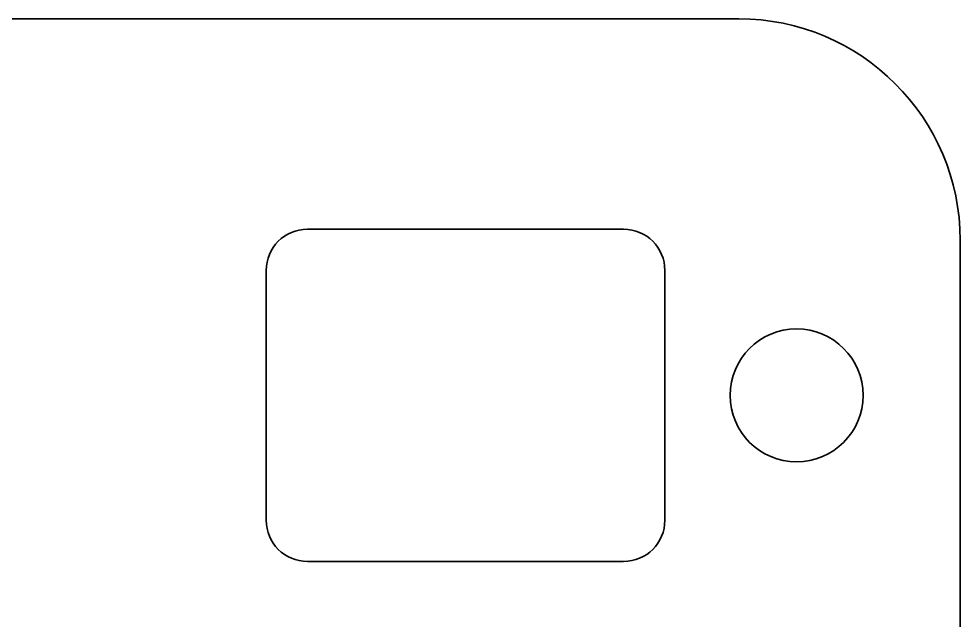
# Model space of a CAD drawing. Header units: millimetres. Extents: x 62 to 270, y -196 to -10.
# Drawn here: x 217.08 to 238.33, y -23.71 to -10.13 of the extents above; entities that cross this region are included whole.
import ezdxf

# ---------------------------------------------------------------- set-up
doc = ezdxf.new("R2010")
doc.units = ezdxf.units.MM
doc.header["$MEASUREMENT"] = 0
doc.layers.add('Ebene 1', color=7, linetype='Continuous', lineweight=0)

# ---------------------------------------------------------------- blocks, each defined once
blk = doc.blocks.new('Block_1')
at = {"layer": 'Ebene 1', "color": 250, "lineweight": 35, "true_color": 0x1d1d1b}
blk.add_circle((234.641, -18.631), 1.5, dxfattribs=at)
for points, knots in [([(233.334, -10.131), (233.334, -10.131), (158.334, -10.131), (158.334, -10.131), (155.573, -10.131), (153.334, -12.37), (153.334, -15.131), (153.334, -15.131), (153.334, -64.131), (153.334, -64.131), (153.334, -66.893), (155.573, -69.131), (158.334, -69.131), (158.334, -69.131), (158.834, -69.131), (158.834, -69.131), (158.834, -69.131), (158.834, -180.003), (158.834, -180.003), (158.834, -180.003), (160.948, -180.003), (160.948, -180.003), (160.948, -180.003), (160.948, -188.003), (160.948, -188.003), (160.948, -188.003), (174.854, -188.003), (174.854, -188.003), (174.854, -188.003), (174.854, -180.003), (174.854, -180.003), (174.854, -180.003), (176.968, -180.003), (176.968, -180.003), (176.968, -180.003), (176.968, -69.131), (176.968, -69.131), (176.968, -69.131), (233.334, -69.131), (233.334, -69.131), (236.096, -69.131), (238.334, -66.893), (238.334, -64.131), (238.334, -64.131), (238.334, -15.131), (238.334, -15.131), (238.334, -12.37), (236.096, -10.131), (233.334, -10.131)], [0, 0, 0, 0, 1, 1, 1, 2, 2, 2, 3, 3, 3, 4, 4, 4, 5, 5, 5, 6, 6, 6, 7, 7, 7, 8, 8, 8, 9, 9, 9, 10, 10, 10, 11, 11, 11, 12, 12, 12, 13, 13, 13, 14, 14, 14, 15, 15, 15, 16, 16, 16, 16]), ([(230.736, -22.381), (230.736, -22.381), (223.6, -22.381), (223.6, -22.381), (223.085, -22.381), (222.668, -21.964), (222.668, -21.449), (222.668, -21.449), (222.668, -15.813), (222.668, -15.813), (222.668, -15.298), (223.085, -14.881), (223.6, -14.881), (223.6, -14.881), (230.736, -14.881), (230.736, -14.881), (231.251, -14.881), (231.668, -15.298), (231.668, -15.813), (231.668, -15.813), (231.668, -21.449), (231.668, -21.449), (231.668, -21.964), (231.251, -22.381), (230.736, -22.381)], [0, 0, 0, 0, 1, 1, 1, 2, 2, 2, 3, 3, 3, 4, 4, 4, 5, 5, 5, 6, 6, 6, 7, 7, 7, 8, 8, 8, 8])]:
    blk.add_open_spline(points, degree=3, knots=knots, dxfattribs=at)

msp = doc.modelspace()

# ---------------------------------------------------------------- block references
at = {"layer": 'Ebene 1'}
msp.add_blockref('Block_1', (0, 0), dxfattribs=at)

doc.saveas('drawing.dxf')
